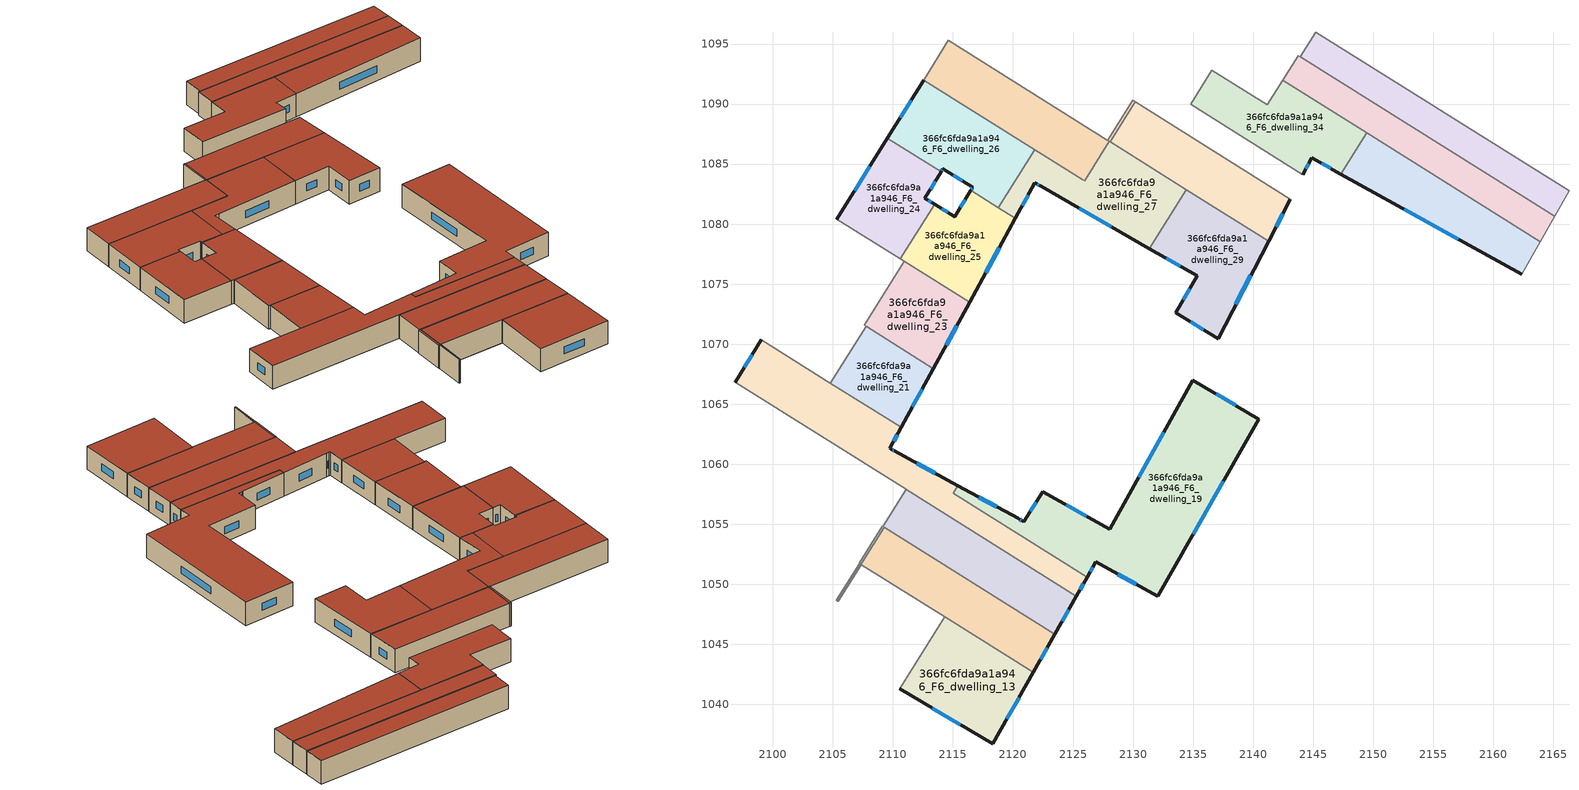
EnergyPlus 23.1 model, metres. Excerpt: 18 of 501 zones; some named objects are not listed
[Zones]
366fc6fda9a1a946_F6_dwelling_13
 floor to 366fc6fda9a1a946_F5_dwelling_13 (EU_floor_Construction): 2121.69,1042.66 2118.32,1036.71 2110.58,1041.32 2114.32,1047.28 z18
 wall outside (EU_wall_Construction): 2110.58,1041.32 2118.32,1036.71 2121.69,1042.66 z18:21
 wall to 366fc6fda9a1a946_F6_dwelling_11 (EU_wall_Construction): 2114.32,1047.28 2110.58,1041.32 z18:21
 wall to 366fc6fda9a1a946_F6_dwelling_15 (EU_wall_Construction): 2121.69,1042.66 2114.32,1047.28 z18:21
 window (EU_Window_Construction): 2113.29,1039.7 2115.61,1038.32 / 2119.5,1038.79 2120.51,1040.57 z19.05:19.95
 roof outside (EU_roof_Construction): 2118.32,1036.71 2121.69,1042.66 2114.32,1047.28 2110.58,1041.32 z21
366fc6fda9a1a946_F6_dwelling_15
 floor to 366fc6fda9a1a946_F5_dwelling_15 (EU_floor_Construction): 2123.48,1045.83 2121.69,1042.66 2107.38,1051.64 2105.45,1048.58 2105.42,1048.6 2109.27,1054.74 z18
 wall outside (EU_wall_Construction): 2121.69,1042.66 2123.48,1045.83 z18:21
 wall to 366fc6fda9a1a946_F6_dwelling_17 (EU_wall_Construction): 2123.48,1045.83 2109.27,1054.74 2105.42,1048.6 z18:21
 wall to 366fc6fda9a1a946_F6_dwelling_11 (EU_wall_Construction): 2105.42,1048.6 2105.45,1048.58 2107.38,1051.64 2114.32,1047.28 z18:21
 window (EU_Window_Construction): 2122.32,1043.77 2122.86,1044.72 z19.05:19.95
 roof outside (EU_roof_Construction): 2121.69,1042.66 2123.48,1045.83 2109.27,1054.74 2105.42,1048.6 2105.45,1048.58 2107.38,1051.64 z21
366fc6fda9a1a946_F6_dwelling_17
 floor to 366fc6fda9a1a946_F5_dwelling_17 (EU_floor_Construction): 2125.29,1049.01 2123.48,1045.83 2109.27,1054.74 2105.42,1048.6 2105.3,1048.67 2107.22,1051.74 2107.18,1051.76 2109.11,1054.84 2109.16,1054.81 2111.1,1057.9 2111.14,1057.88 z18
 wall outside (EU_wall_Construction): 2123.48,1045.83 2125.29,1049.01 z18:21
 wall to 366fc6fda9a1a946_F6_dwelling_14 (EU_wall_Construction): 2109.11,1054.84 2107.18,1051.76 z18:21
 wall to 366fc6fda9a1a946_F6_dwelling_16 (EU_wall_Construction): 2111.1,1057.9 2109.16,1054.81 2109.11,1054.84 z18:21
 wall to 366fc6fda9a1a946_F6_dwelling_12 (EU_wall_Construction): 2107.18,1051.76 2107.22,1051.74 2105.3,1048.67 z18:21
 wall to 366fc6fda9a1a946_F6_dwelling_11 (EU_wall_Construction): 2105.3,1048.67 2105.42,1048.6 z18:21
 wall to 366fc6fda9a1a946_F6_dwelling_18 (EU_wall_Construction): 2125.29,1049.01 2111.14,1057.88 2111.1,1057.9 z18:21
 window (EU_Window_Construction): 2124.12,1046.94 2124.65,1047.89 z19.05:19.95
 roof outside (EU_roof_Construction): 2123.48,1045.83 2125.29,1049.01 2111.14,1057.88 2111.1,1057.9 2109.16,1054.81 2109.11,1054.84 2107.18,1051.76 2107.22,1051.74 2105.3,1048.67 2105.42,1048.6 2109.27,1054.74 z21
366fc6fda9a1a946_F6_dwelling_18
 floor to 366fc6fda9a1a946_F5_dwelling_18 (EU_floor_Construction): 2115.39,1058.23 2115.04,1057.59 2126.19,1050.6 2125.29,1049.01 2096.85,1066.84 2099.05,1070.36 2110.69,1063.06 2109.74,1061.33 2109.87,1061.25 2109.93,1061.22 2110.13,1061.11 z18
 wall outside (EU_wall_Construction): 2099.05,1070.36 2096.85,1066.84 / 2115.39,1058.23 2110.13,1061.11 2109.93,1061.22 2109.87,1061.25 2109.74,1061.33 2110.69,1063.06 / 2125.29,1049.01 2126.19,1050.6 z18:21
 wall to 366fc6fda9a1a946_F6_dwelling_19 (EU_wall_Construction): 2126.19,1050.6 2115.04,1057.59 2115.39,1058.23 z18:21
 wall to 366fc6fda9a1a946_F6_dwelling_16 (EU_wall_Construction): 2096.85,1066.84 2111.1,1057.9 z18:21
 wall to 366fc6fda9a1a946_F6_dwelling_21 (EU_wall_Construction): 2110.69,1063.06 2104.8,1066.76 z18:21
 wall to 366fc6fda9a1a946_F6_dwelling_20 (EU_wall_Construction): 2104.79,1066.76 2099.05,1070.36 z18:21
 window (EU_Window_Construction): 2098.28,1069.13 2097.62,1068.08 / 2110.07,1061.94 2110.35,1062.45 / 2110.06,1061.15 2110,1061.18 / 2113.55,1059.24 2111.97,1060.1 / 2125.6,1049.57 2125.87,1050.04 z19.05:19.95
 roof outside (EU_roof_Construction): 2125.29,1049.01 2126.19,1050.6 2115.04,1057.59 2115.39,1058.23 2110.13,1061.11 2109.93,1061.22 2109.87,1061.25 2109.74,1061.33 2110.69,1063.06 2099.05,1070.36 2096.85,1066.84 z21
366fc6fda9a1a946_F6_dwelling_19
 floor to 366fc6fda9a1a946_F5_dwelling_19 (EU_floor_Construction): 2140.48,1063.76 2132.06,1049 2126.91,1051.87 2126.19,1050.6 2115.04,1057.59 2115.39,1058.23 2120.42,1055.49 2120.5,1055.44 2120.77,1055.3 2120.9,1055.23 2122.5,1057.72 2128.05,1054.58 2134.99,1067.01 z18
 wall outside (EU_wall_Construction): 2126.19,1050.6 2126.91,1051.87 2132.06,1049 2140.48,1063.76 2134.99,1067.01 2128.05,1054.58 2122.5,1057.72 2120.9,1055.23 2120.77,1055.3 2120.5,1055.44 2120.42,1055.49 2115.39,1058.23 z18:21
 window (EU_Window_Construction): 2120.67,1055.35 2120.59,1055.39 / 2121.94,1056.84 2121.46,1056.1 / 2126.1,1055.68 2124.44,1056.61 / 2132.55,1062.65 2130.48,1058.94 / 2138.55,1064.9 2136.91,1065.88 / 2135.01,1054.17 2137.52,1058.59 / 2128.71,1050.86 2130.25,1050 / 2126.44,1051.04 2126.65,1051.42 / 2118.66,1056.45 2117.15,1057.27 z19.05:19.95
 roof outside (EU_roof_Construction): 2132.06,1049 2140.48,1063.76 2134.99,1067.01 2128.05,1054.58 2122.5,1057.72 2120.9,1055.23 2120.77,1055.3 2120.5,1055.44 2120.42,1055.49 2115.39,1058.23 2115.04,1057.59 2126.19,1050.6 2126.91,1051.87 z21
366fc6fda9a1a946_F6_dwelling_21
 floor to 366fc6fda9a1a946_F5_dwelling_21 (EU_floor_Construction): 2113.37,1067.97 2110.69,1063.06 2104.8,1066.76 2107.76,1071.49 z18
 wall outside (EU_wall_Construction): 2110.69,1063.06 2113.37,1067.97 z18:21
 wall to 366fc6fda9a1a946_F6_dwelling_20 (EU_wall_Construction): 2107.76,1071.49 2104.8,1066.76 z18:21
 wall to 366fc6fda9a1a946_F6_dwelling_23 (EU_wall_Construction): 2113.37,1067.97 2107.76,1071.49 z18:21
 window (EU_Window_Construction): 2111.63,1064.78 2112.43,1066.25 z19.05:19.95
 roof outside (EU_roof_Construction): 2110.69,1063.06 2113.37,1067.97 2107.76,1071.49 2104.8,1066.76 z21
366fc6fda9a1a946_F6_dwelling_23
 floor to 366fc6fda9a1a946_F5_dwelling_23 (EU_floor_Construction): 2116.39,1073.49 2113.37,1067.97 2107.6,1071.58 2110.94,1076.91 z18
 wall outside (EU_wall_Construction): 2113.37,1067.97 2116.39,1073.49 z18:21
 wall to 366fc6fda9a1a946_F6_dwelling_22 (EU_wall_Construction): 2110.94,1076.91 2107.6,1071.58 z18:21
 wall to 366fc6fda9a1a946_F6_dwelling_25 (EU_wall_Construction): 2116.39,1073.49 2110.94,1076.91 z18:21
 wall to 366fc6fda9a1a946_F6_dwelling_20 (EU_wall_Construction): 2107.61,1071.58 2107.76,1071.49 z18:21
 window (EU_Window_Construction): 2114.43,1069.9 2115.33,1071.55 z19.05:19.95
 roof outside (EU_roof_Construction): 2113.37,1067.97 2116.39,1073.49 2110.94,1076.91 2107.6,1071.58 z21
366fc6fda9a1a946_F6_dwelling_24
 floor to 366fc6fda9a1a946_F5_dwelling_24 (EU_floor_Construction): 2114.01,1084.36 2112.66,1082.14 2113.47,1081.65 2110.63,1077.1 2105.33,1080.42 2109.55,1087.16 z18
 wall outside (EU_wall_Construction): 2113.47,1081.65 2112.66,1082.14 2114.01,1084.36 / 2109.55,1087.16 2105.33,1080.42 z18:21
 wall to 366fc6fda9a1a946_F6_dwelling_26 (EU_wall_Construction): 2114.01,1084.36 2109.55,1087.16 z18:21
 wall to 366fc6fda9a1a946_F6_dwelling_25 (EU_wall_Construction): 2110.63,1077.1 2113.47,1081.65 z18:21
 wall to 366fc6fda9a1a946_F6_dwelling_22 (EU_wall_Construction): 2105.33,1080.42 2110.63,1077.1 z18:21
 window (EU_Window_Construction): 2113.13,1082.92 2113.53,1083.59 / 2113.19,1081.82 2112.94,1081.97 / 2108.07,1084.8 2106.81,1082.79 z19.05:19.95
 roof outside (EU_roof_Construction): 2110.63,1077.1 2113.47,1081.65 2112.66,1082.14 2114.01,1084.36 2109.55,1087.16 2105.33,1080.42 z21
366fc6fda9a1a946_F6_dwelling_25
 floor to 366fc6fda9a1a946_F5_dwelling_25 (EU_floor_Construction): 2120.21,1080.47 2116.39,1073.49 2110.63,1077.1 2113.47,1081.65 2115.15,1080.62 2116.48,1082.81 z18
 wall outside (EU_wall_Construction): 2116.48,1082.81 2115.15,1080.62 2113.47,1081.65 / 2116.39,1073.49 2120.21,1080.47 z18:21
 wall to 366fc6fda9a1a946_F6_dwelling_26 (EU_wall_Construction): 2118.79,1081.36 2116.48,1082.81 z18:21
 wall to 366fc6fda9a1a946_F6_dwelling_27 (EU_wall_Construction): 2120.21,1080.47 2118.79,1081.36 z18:21
 wall to 366fc6fda9a1a946_F6_dwelling_22 (EU_wall_Construction): 2110.63,1077.1 2110.94,1076.91 z18:21
 window (EU_Window_Construction): 2114.56,1080.98 2114.06,1081.29 / 2116.01,1082.05 2115.61,1081.39 / 2117.73,1075.94 2118.87,1078.03 z19.05:19.95
 roof outside (EU_roof_Construction): 2116.39,1073.49 2120.21,1080.47 2116.48,1082.81 2115.15,1080.62 2113.47,1081.65 2110.63,1077.1 z21
366fc6fda9a1a946_F6_dwelling_26
 floor to 366fc6fda9a1a946_F5_dwelling_26 (EU_floor_Construction): 2121.82,1086.2 2118.79,1081.36 2116.48,1082.81 2116.65,1083.08 2114.16,1084.61 2114.01,1084.36 2109.55,1087.16 2112.57,1092 z18
 wall outside (EU_wall_Construction): 2114.01,1084.36 2114.16,1084.61 2116.65,1083.08 2116.48,1082.81 / 2112.57,1092 2109.55,1087.16 z18:21
 wall to 366fc6fda9a1a946_F6_dwelling_27 (EU_wall_Construction): 2118.79,1081.36 2121.82,1086.2 z18:21
 wall to 366fc6fda9a1a946_F6_dwelling_28 (EU_wall_Construction): 2121.82,1086.2 2112.57,1092 z18:21
 window (EU_Window_Construction): 2115.03,1084.07 2115.77,1083.62 / 2114.06,1084.45 2114.11,1084.52 / 2111.51,1090.3 2110.61,1088.86 / 2116.59,1082.99 2116.54,1082.91 z19.05:19.95
 roof outside (EU_roof_Construction): 2118.79,1081.36 2121.82,1086.2 2112.57,1092 2109.55,1087.16 2114.01,1084.36 2114.16,1084.61 2116.65,1083.08 2116.48,1082.81 z21
366fc6fda9a1a946_F6_dwelling_27
 floor to 366fc6fda9a1a946_F5_dwelling_27 (EU_floor_Construction): 2134.44,1082.87 2131.36,1077.96 2122.35,1083.13 2121.83,1083.43 2120.21,1080.47 2118.79,1081.36 2121.82,1086.2 2125.96,1083.6 2128.03,1086.89 z18
 wall outside (EU_wall_Construction): 2120.21,1080.47 2121.83,1083.43 2122.35,1083.13 2131.36,1077.96 z18:21
 wall to 366fc6fda9a1a946_F6_dwelling_28 (EU_wall_Construction): 2128.08,1086.86 2128.03,1086.89 2125.96,1083.6 2125.89,1083.64 2125.81,1083.7 2121.82,1086.2 z18:21
 wall to 366fc6fda9a1a946_F6_dwelling_29 (EU_wall_Construction): 2131.36,1077.96 2134.44,1082.87 z18:21
 wall to 366fc6fda9a1a946_F6_dwelling_31 (EU_wall_Construction): 2134.44,1082.87 2128.08,1086.86 z18:21
 window (EU_Window_Construction): 2125.51,1081.32 2128.2,1079.78 / 2122.01,1083.33 2122.16,1083.24 / 2120.78,1081.51 2121.26,1082.4 z19.05:19.95
 roof outside (EU_roof_Construction): 2131.36,1077.96 2134.44,1082.87 2128.03,1086.89 2125.96,1083.6 2121.82,1086.2 2118.79,1081.36 2120.21,1080.47 2121.83,1083.43 2122.35,1083.13 z21
366fc6fda9a1a946_F6_dwelling_28
 floor to 366fc6fda9a1a946_F5_dwelling_28 (EU_floor_Construction): 2129.97,1090.3 2130.04,1090.26 2130.17,1090.18 2128.08,1086.86 2128.03,1086.89 2125.96,1083.6 2125.89,1083.64 2125.81,1083.7 2112.57,1092 2114.63,1095.29 2127.87,1086.99 2127.88,1086.98 z18
 wall adiabatic (EU_wall_Construction): 2114.63,1095.29 2112.57,1092 z18:21
 wall to 366fc6fda9a1a946_F6_dwelling_30 (EU_wall_Construction): 2129.97,1090.3 2127.88,1086.98 2127.87,1086.99 2114.63,1095.29 z18:21
 wall to 366fc6fda9a1a946_F6_dwelling_31 (EU_wall_Construction): 2128.08,1086.86 2130.17,1090.18 z18:21
 wall to 366fc6fda9a1a946_F6_dwelling_32 (EU_wall_Construction): 2130.17,1090.18 2130.04,1090.26 2129.97,1090.3 z18:21
 roof outside (EU_roof_Construction): 2128.08,1086.86 2130.17,1090.18 2130.04,1090.26 2129.97,1090.3 2127.88,1086.98 2127.87,1086.99 2114.63,1095.29 2112.57,1092 2125.81,1083.7 2125.89,1083.64 2125.96,1083.6 2128.03,1086.89 z21
366fc6fda9a1a946_F6_dwelling_29
 floor to 366fc6fda9a1a946_F5_dwelling_29 (EU_floor_Construction): 2141.28,1078.57 2137.11,1070.46 2133.54,1072.61 2135.34,1075.68 2131.36,1077.96 2134.44,1082.87 z18
 wall outside (EU_wall_Construction): 2131.36,1077.96 2135.34,1075.68 2133.54,1072.61 2137.11,1070.46 2141.28,1078.57 z18:21
 wall to 366fc6fda9a1a946_F6_dwelling_31 (EU_wall_Construction): 2141.28,1078.57 2134.44,1082.87 z18:21
 window (EU_Window_Construction): 2134.79,1071.85 2135.85,1071.22 / 2134.71,1074.61 2134.17,1073.68 / 2132.76,1077.17 2133.94,1076.48 / 2138.57,1073.31 2139.82,1075.73 z19.05:19.95
 roof outside (EU_roof_Construction): 2137.11,1070.46 2141.28,1078.57 2134.44,1082.87 2131.36,1077.96 2135.34,1075.68 2133.54,1072.61 z21
366fc6fda9a1a946_F6_dwelling_31
 floor to 366fc6fda9a1a946_F5_dwelling_31 (EU_floor_Construction): 2143.09,1082.07 2141.28,1078.57 2128.08,1086.86 2130.17,1090.18 z18
 wall outside (EU_wall_Construction): 2141.28,1078.57 2143.09,1082.07 z18:21
 wall to 366fc6fda9a1a946_F6_dwelling_32 (EU_wall_Construction): 2143.09,1082.07 2130.17,1090.18 z18:21
 window (EU_Window_Construction): 2141.92,1079.8 2142.46,1080.85 z19.05:19.95
 roof outside (EU_roof_Construction): 2141.28,1078.57 2143.09,1082.07 2130.17,1090.18 2128.08,1086.86 z21
366fc6fda9a1a946_F6_dwelling_34
 floor to 366fc6fda9a1a946_F5_dwelling_34 (EU_floor_Construction): 2149.46,1087.6 2147.31,1084.17 2144.87,1085.52 2144.14,1084.12 2134.79,1089.98 2136.57,1092.83 2141.18,1089.93 2142.47,1091.99 z18
 wall outside (EU_wall_Construction): 2144.14,1084.12 2144.87,1085.52 2147.31,1084.17 z18:21
 wall to 366fc6fda9a1a946_F6_dwelling_33 (EU_wall_Construction): 2136.57,1092.83 2134.79,1089.98 z18:21
 wall to 366fc6fda9a1a946_F6_dwelling_35 (EU_wall_Construction): 2142.48,1091.98 2142.47,1091.99 2141.18,1089.93 2141.16,1089.95 2136.57,1092.82 z18:21
 wall to 366fc6fda9a1a946_F6_dwelling_36 (EU_wall_Construction): 2147.31,1084.17 2149.46,1087.6 z18:21
 wall to 366fc6fda9a1a946_F6_dwelling_32 (EU_wall_Construction): 2134.79,1089.98 2144.14,1084.12 z18:21
 wall to 366fc6fda9a1a946_F6_dwelling_38 (EU_wall_Construction): 2149.46,1087.6 2142.48,1091.98 z18:21
 window (EU_Window_Construction): 2145.72,1085.05 2146.45,1084.65 / 2144.4,1084.61 2144.61,1085.03 z19.05:19.95
 roof outside (EU_roof_Construction): 2147.31,1084.17 2149.46,1087.6 2142.47,1091.99 2141.18,1089.93 2136.57,1092.83 2134.79,1089.98 2144.14,1084.12 2144.87,1085.52 z21
366fc6fda9a1a946_F6_dwelling_36
 floor to 366fc6fda9a1a946_F5_dwelling_36 (EU_floor_Construction): 2163.91,1078.54 2162.37,1075.82 2147.31,1084.17 2149.46,1087.6 z18
 wall outside (EU_wall_Construction): 2147.31,1084.17 2162.37,1075.82 z18:21
 wall adiabatic (EU_wall_Construction): 2162.37,1075.82 2163.91,1078.54 z18:21
 wall to 366fc6fda9a1a946_F6_dwelling_38 (EU_wall_Construction): 2163.91,1078.54 2149.46,1087.6 z18:21
 window (EU_Window_Construction): 2152.59,1081.24 2157.09,1078.75 z19.05:19.95
 roof outside (EU_roof_Construction): 2162.37,1075.82 2163.91,1078.54 2149.46,1087.6 2147.31,1084.17 z21
366fc6fda9a1a946_F6_dwelling_38
 floor to 366fc6fda9a1a946_F5_dwelling_38 (EU_floor_Construction): 2165.1,1080.65 2163.91,1078.54 2142.48,1091.98 2143.77,1094.03 z18
 wall adiabatic (EU_wall_Construction): 2163.91,1078.54 2165.1,1080.65 z18:21
 wall to 366fc6fda9a1a946_F6_dwelling_35 (EU_wall_Construction): 2143.92,1093.94 2143.77,1094.03 2142.48,1091.98 z18:21
 wall to 366fc6fda9a1a946_F6_dwelling_40 (EU_wall_Construction): 2165.1,1080.65 2143.92,1093.94 z18:21
 roof outside (EU_roof_Construction): 2163.91,1078.54 2165.1,1080.65 2143.77,1094.03 2142.48,1091.98 z21
366fc6fda9a1a946_F6_dwelling_40
 floor to 366fc6fda9a1a946_F5_dwelling_40 (EU_floor_Construction): 2166.31,1082.77 2165.1,1080.65 2143.92,1093.94 2145.21,1096 z18
 wall adiabatic (EU_wall_Construction): 2165.1,1080.65 2166.31,1082.77 z18:21
 wall to 366fc6fda9a1a946_F6_dwelling_35 (EU_wall_Construction): 2145.21,1096 2143.92,1093.94 z18:21
 wall to 366fc6fda9a1a946_F6_dwelling_42 (EU_wall_Construction): 2166.31,1082.77 2145.21,1096 z18:21
 roof outside (EU_roof_Construction): 2165.1,1080.65 2166.31,1082.77 2145.21,1096 2143.92,1093.94 z21
[Building]
EU S2 Campaign: North Axis=0; Terrain=City; Solar Distribution=FullExterior
[Site:Location]
Bologna: Latitude=44.5; Longitude=11.25; Time Zone=1; Elevation=37
[SizingPeriod:WeatherFileDays]
AnnualSizingPeriod: Begin Month=1; Begin Day of Month=1; End Month=12; End Day of Month=31; Day of Week for Start Day=Monday; Use Weather File Daylight Saving Period=No; Use Weather File Rain and Snow Indicators=No
[MATERIAL]
EU_InternalMass_Material: Roughness=MediumRough; Thickness=0.1; Conductivity=1; Density=1800; Specific Heat=900; Thermal Absorptance=0.9; Solar Absorptance=0.7; Visible Absorptance=0.7
[MATERIAL:NOMASS] Roughness=MediumRough; Thermal Absorptance=0.9; Solar Absorptance=0.7; Visible Absorptance=0.7
Name | Thermal Resistance
EU_wall_NoMass | 0.890213
EU_roof_NoMass | 0.636128
EU_floor_NoMass | 0.79516
[WINDOWMATERIAL:SIMPLEGLAZINGSYSTEM]
EU_Window_SimpleGlazing: UFactor=4.49146; Solar Heat Gain Coefficient=0.85; Visible Transmittance=0.85
[CONSTRUCTION]
EU_wall_Construction: EU_wall_NoMass
EU_roof_Construction: EU_roof_NoMass
EU_floor_Construction: EU_floor_NoMass
EU_Window_Construction: EU_Window_SimpleGlazing
EU_InternalMass_Construction: EU_InternalMass_Material
[ZONE] Type=1; Multiplier=1; Ceiling Height=autocalculate; Floor Area=autocalculate; Part of Total Floor Area=Yes
Name | Volume
366fc6fda9a1a946_F6_dwelling_13 | 184.242
366fc6fda9a1a946_F6_dwelling_15 | 184.247
366fc6fda9a1a946_F6_dwelling_17 | 187.805
366fc6fda9a1a946_F6_dwelling_18 | 290.656
366fc6fda9a1a946_F6_dwelling_19 | 423.508
366fc6fda9a1a946_F6_dwelling_21 | 113.611
366fc6fda9a1a946_F6_dwelling_23 | 124.704
366fc6fda9a1a946_F6_dwelling_24 | 141.48
366fc6fda9a1a946_F6_dwelling_25 | 141.497
366fc6fda9a1a946_F6_dwelling_26 | 184.231
366fc6fda9a1a946_F6_dwelling_27 | 184.235
366fc6fda9a1a946_F6_dwelling_28 | 186.929
366fc6fda9a1a946_F6_dwelling_29 | 184.22
366fc6fda9a1a946_F6_dwelling_31 | 181.507
366fc6fda9a1a946_F6_dwelling_34 | 184.249
366fc6fda9a1a946_F6_dwelling_36 | 184.263
366fc6fda9a1a946_F6_dwelling_38 | 183.6
366fc6fda9a1a946_F6_dwelling_40 | 181.989
[INTERNALMASS] Construction=EU_InternalMass_Construction
Name | Zone or ZoneList | Surface Area
366fc6fda9a1a946_F6_dwelling_13_EU_InternalMass | 366fc6fda9a1a946_F6_dwelling_13 | 61.414
366fc6fda9a1a946_F6_dwelling_15_EU_InternalMass | 366fc6fda9a1a946_F6_dwelling_15 | 61.4153
366fc6fda9a1a946_F6_dwelling_17_EU_InternalMass | 366fc6fda9a1a946_F6_dwelling_17 | 62.5962
366fc6fda9a1a946_F6_dwelling_18_EU_InternalMass | 366fc6fda9a1a946_F6_dwelling_18 | 96.8862
366fc6fda9a1a946_F6_dwelling_19_EU_InternalMass | 366fc6fda9a1a946_F6_dwelling_19 | 141.171
366fc6fda9a1a946_F6_dwelling_21_EU_InternalMass | 366fc6fda9a1a946_F6_dwelling_21 | 37.8715
366fc6fda9a1a946_F6_dwelling_23_EU_InternalMass | 366fc6fda9a1a946_F6_dwelling_23 | 41.5689
366fc6fda9a1a946_F6_dwelling_24_EU_InternalMass | 366fc6fda9a1a946_F6_dwelling_24 | 47.1605
366fc6fda9a1a946_F6_dwelling_25_EU_InternalMass | 366fc6fda9a1a946_F6_dwelling_25 | 47.165
366fc6fda9a1a946_F6_dwelling_26_EU_InternalMass | 366fc6fda9a1a946_F6_dwelling_26 | 61.4119
366fc6fda9a1a946_F6_dwelling_27_EU_InternalMass | 366fc6fda9a1a946_F6_dwelling_27 | 61.4112
366fc6fda9a1a946_F6_dwelling_28_EU_InternalMass | 366fc6fda9a1a946_F6_dwelling_28 | 62.3118
366fc6fda9a1a946_F6_dwelling_29_EU_InternalMass | 366fc6fda9a1a946_F6_dwelling_29 | 61.4064
366fc6fda9a1a946_F6_dwelling_31_EU_InternalMass | 366fc6fda9a1a946_F6_dwelling_31 | 60.4957
366fc6fda9a1a946_F6_dwelling_34_EU_InternalMass | 366fc6fda9a1a946_F6_dwelling_34 | 61.4161
366fc6fda9a1a946_F6_dwelling_36_EU_InternalMass | 366fc6fda9a1a946_F6_dwelling_36 | 61.4154
366fc6fda9a1a946_F6_dwelling_38_EU_InternalMass | 366fc6fda9a1a946_F6_dwelling_38 | 61.2139
366fc6fda9a1a946_F6_dwelling_40_EU_InternalMass | 366fc6fda9a1a946_F6_dwelling_40 | 60.667
[OTHEREQUIPMENT] Fuel Type=Electricity; Design Level Calculation Method=Watts/Area; Power per Zone Floor Area=1; Fraction Latent=0; Fraction Radiant=0; Fraction Lost=0; Carbon Dioxide Generation Rate=0; EndUse Subcategory=EU_Step8_InternalGains
Name | Zone or ZoneList or Space or SpaceList | Schedule
EU_Step8_InternalGain_366fc6fda9a1a946_F6_dwelling_13_f000 | 366fc6fda9a1a946_F6_dwelling_13 | EU_Step8_GainSchedule_366fc6fda9a1a946_F6_dwelling_13_f000
EU_Step8_InternalGain_366fc6fda9a1a946_F6_dwelling_15_f000 | 366fc6fda9a1a946_F6_dwelling_15 | EU_Step8_GainSchedule_366fc6fda9a1a946_F6_dwelling_15_f000
EU_Step8_InternalGain_366fc6fda9a1a946_F6_dwelling_17_f000 | 366fc6fda9a1a946_F6_dwelling_17 | EU_Step8_GainSchedule_366fc6fda9a1a946_F6_dwelling_17_f000
EU_Step8_InternalGain_366fc6fda9a1a946_F6_dwelling_18_f000 | 366fc6fda9a1a946_F6_dwelling_18 | EU_Step8_GainSchedule_366fc6fda9a1a946_F6_dwelling_18_f000
EU_Step8_InternalGain_366fc6fda9a1a946_F6_dwelling_19_f000 | 366fc6fda9a1a946_F6_dwelling_19 | EU_Step8_GainSchedule_366fc6fda9a1a946_F6_dwelling_19_f000
EU_Step8_InternalGain_366fc6fda9a1a946_F6_dwelling_21_f000 | 366fc6fda9a1a946_F6_dwelling_21 | EU_Step8_GainSchedule_366fc6fda9a1a946_F6_dwelling_21_f000
EU_Step8_InternalGain_366fc6fda9a1a946_F6_dwelling_23_f000 | 366fc6fda9a1a946_F6_dwelling_23 | EU_Step8_GainSchedule_366fc6fda9a1a946_F6_dwelling_23_f000
EU_Step8_InternalGain_366fc6fda9a1a946_F6_dwelling_24_f000 | 366fc6fda9a1a946_F6_dwelling_24 | EU_Step8_GainSchedule_366fc6fda9a1a946_F6_dwelling_24_f000
EU_Step8_InternalGain_366fc6fda9a1a946_F6_dwelling_25_f000 | 366fc6fda9a1a946_F6_dwelling_25 | EU_Step8_GainSchedule_366fc6fda9a1a946_F6_dwelling_25_f000
EU_Step8_InternalGain_366fc6fda9a1a946_F6_dwelling_26_f000 | 366fc6fda9a1a946_F6_dwelling_26 | EU_Step8_GainSchedule_366fc6fda9a1a946_F6_dwelling_26_f000
EU_Step8_InternalGain_366fc6fda9a1a946_F6_dwelling_27_f000 | 366fc6fda9a1a946_F6_dwelling_27 | EU_Step8_GainSchedule_366fc6fda9a1a946_F6_dwelling_27_f000
EU_Step8_InternalGain_366fc6fda9a1a946_F6_dwelling_28_f000 | 366fc6fda9a1a946_F6_dwelling_28 | EU_Step8_GainSchedule_366fc6fda9a1a946_F6_dwelling_28_f000
EU_Step8_InternalGain_366fc6fda9a1a946_F6_dwelling_29_f000 | 366fc6fda9a1a946_F6_dwelling_29 | EU_Step8_GainSchedule_366fc6fda9a1a946_F6_dwelling_29_f000
EU_Step8_InternalGain_366fc6fda9a1a946_F6_dwelling_31_f000 | 366fc6fda9a1a946_F6_dwelling_31 | EU_Step8_GainSchedule_366fc6fda9a1a946_F6_dwelling_31_f000
EU_Step8_InternalGain_366fc6fda9a1a946_F6_dwelling_34_f000 | 366fc6fda9a1a946_F6_dwelling_34 | EU_Step8_GainSchedule_366fc6fda9a1a946_F6_dwelling_34_f000
EU_Step8_InternalGain_366fc6fda9a1a946_F6_dwelling_36_f000 | 366fc6fda9a1a946_F6_dwelling_36 | EU_Step8_GainSchedule_366fc6fda9a1a946_F6_dwelling_36_f000
EU_Step8_InternalGain_366fc6fda9a1a946_F6_dwelling_38_f000 | 366fc6fda9a1a946_F6_dwelling_38 | EU_Step8_GainSchedule_366fc6fda9a1a946_F6_dwelling_38_f000
EU_Step8_InternalGain_366fc6fda9a1a946_F6_dwelling_40_f000 | 366fc6fda9a1a946_F6_dwelling_40 | EU_Step8_GainSchedule_366fc6fda9a1a946_F6_dwelling_40_f000
[ZONEVENTILATION:DESIGNFLOWRATE] Schedule=EU_AlwaysOn; Design Flow Rate Calculation Method=AirChanges/Hour; Air Changes per Hour=0.718634; Ventilation Type=Natural; Fan Pressure Rise=0; Fan Total Efficiency=1; Constant Term Coefficient=1; Temperature Term Coefficient=0; Velocity Term Coefficient=0; Velocity Squared Term Coefficient=0; Minimum Indoor Temperature=-100; Maximum Indoor Temperature=100; Delta Temperature=-100; Minimum Outdoor Temperature=-100; Maximum Outdoor Temperature=100; Maximum Wind Speed=40
Name | Zone or ZoneList or Space or SpaceList
EU_ConstantAir_366fc6fda9a1a946_F6_dwelling_13 | 366fc6fda9a1a946_F6_dwelling_13
EU_ConstantAir_366fc6fda9a1a946_F6_dwelling_15 | 366fc6fda9a1a946_F6_dwelling_15
EU_ConstantAir_366fc6fda9a1a946_F6_dwelling_17 | 366fc6fda9a1a946_F6_dwelling_17
EU_ConstantAir_366fc6fda9a1a946_F6_dwelling_18 | 366fc6fda9a1a946_F6_dwelling_18
EU_ConstantAir_366fc6fda9a1a946_F6_dwelling_19 | 366fc6fda9a1a946_F6_dwelling_19
EU_ConstantAir_366fc6fda9a1a946_F6_dwelling_21 | 366fc6fda9a1a946_F6_dwelling_21
EU_ConstantAir_366fc6fda9a1a946_F6_dwelling_23 | 366fc6fda9a1a946_F6_dwelling_23
EU_ConstantAir_366fc6fda9a1a946_F6_dwelling_24 | 366fc6fda9a1a946_F6_dwelling_24
EU_ConstantAir_366fc6fda9a1a946_F6_dwelling_25 | 366fc6fda9a1a946_F6_dwelling_25
EU_ConstantAir_366fc6fda9a1a946_F6_dwelling_26 | 366fc6fda9a1a946_F6_dwelling_26
EU_ConstantAir_366fc6fda9a1a946_F6_dwelling_27 | 366fc6fda9a1a946_F6_dwelling_27
EU_ConstantAir_366fc6fda9a1a946_F6_dwelling_28 | 366fc6fda9a1a946_F6_dwelling_28
EU_ConstantAir_366fc6fda9a1a946_F6_dwelling_29 | 366fc6fda9a1a946_F6_dwelling_29
EU_ConstantAir_366fc6fda9a1a946_F6_dwelling_31 | 366fc6fda9a1a946_F6_dwelling_31
EU_ConstantAir_366fc6fda9a1a946_F6_dwelling_34 | 366fc6fda9a1a946_F6_dwelling_34
EU_ConstantAir_366fc6fda9a1a946_F6_dwelling_36 | 366fc6fda9a1a946_F6_dwelling_36
EU_ConstantAir_366fc6fda9a1a946_F6_dwelling_38 | 366fc6fda9a1a946_F6_dwelling_38
EU_ConstantAir_366fc6fda9a1a946_F6_dwelling_40 | 366fc6fda9a1a946_F6_dwelling_40
[HVACTEMPLATE:ZONE:IDEALLOADSAIRSYSTEM] System Availability Schedule=EU_AlwaysOn; Maximum Heating Supply Air Temperature=50; Minimum Cooling Supply Air Temperature=13; Maximum Heating Supply Air Humidity Ratio=0.0156; Minimum Cooling Supply Air Humidity Ratio=0.0077; Heating Limit=NoLimit; Cooling Limit=NoLimit; Heating Availability Schedule=EU_AlwaysOn; Cooling Availability Schedule=EU_CoolingOff; Dehumidification Control Type=ConstantSensibleHeatRatio; Cooling Sensible Heat Ratio=0.7; Dehumidification Setpoint=60; Humidification Control Type=None; Humidification Setpoint=30; Outdoor Air Method=None; Outdoor Air Flow Rate per Person=0.00944; Outdoor Air Flow Rate per Zone Floor Area=0; Outdoor Air Flow Rate per Zone=0; Demand Controlled Ventilation Type=None; Outdoor Air Economizer Type=NoEconomizer; Heat Recovery Type=None; Sensible Heat Recovery Effectiveness=0.7; Latent Heat Recovery Effectiveness=0.65
Name | Template Thermostat
366fc6fda9a1a946_F6_dwelling_13 | EU_HeatOnly_366fc6fda9a1a946_F6_dwelling_13
366fc6fda9a1a946_F6_dwelling_15 | EU_HeatOnly_366fc6fda9a1a946_F6_dwelling_15
366fc6fda9a1a946_F6_dwelling_17 | EU_HeatOnly_366fc6fda9a1a946_F6_dwelling_17
366fc6fda9a1a946_F6_dwelling_18 | EU_HeatOnly_366fc6fda9a1a946_F6_dwelling_18
366fc6fda9a1a946_F6_dwelling_19 | EU_HeatOnly_366fc6fda9a1a946_F6_dwelling_19
366fc6fda9a1a946_F6_dwelling_21 | EU_HeatOnly_366fc6fda9a1a946_F6_dwelling_21
366fc6fda9a1a946_F6_dwelling_23 | EU_HeatOnly_366fc6fda9a1a946_F6_dwelling_23
366fc6fda9a1a946_F6_dwelling_24 | EU_HeatOnly_366fc6fda9a1a946_F6_dwelling_24
366fc6fda9a1a946_F6_dwelling_25 | EU_HeatOnly_366fc6fda9a1a946_F6_dwelling_25
366fc6fda9a1a946_F6_dwelling_26 | EU_HeatOnly_366fc6fda9a1a946_F6_dwelling_26
366fc6fda9a1a946_F6_dwelling_27 | EU_HeatOnly_366fc6fda9a1a946_F6_dwelling_27
366fc6fda9a1a946_F6_dwelling_28 | EU_HeatOnly_366fc6fda9a1a946_F6_dwelling_28
366fc6fda9a1a946_F6_dwelling_29 | EU_HeatOnly_366fc6fda9a1a946_F6_dwelling_29
366fc6fda9a1a946_F6_dwelling_31 | EU_HeatOnly_366fc6fda9a1a946_F6_dwelling_31
366fc6fda9a1a946_F6_dwelling_34 | EU_HeatOnly_366fc6fda9a1a946_F6_dwelling_34
366fc6fda9a1a946_F6_dwelling_36 | EU_HeatOnly_366fc6fda9a1a946_F6_dwelling_36
366fc6fda9a1a946_F6_dwelling_38 | EU_HeatOnly_366fc6fda9a1a946_F6_dwelling_38
366fc6fda9a1a946_F6_dwelling_40 | EU_HeatOnly_366fc6fda9a1a946_F6_dwelling_40
[SIZING:ZONE] Zone Cooling Design Supply Air Temperature Input Method=SupplyAirTemperature; Zone Cooling Design Supply Air Temperature=13; Zone Heating Design Supply Air Temperature Input Method=SupplyAirTemperature; Zone Heating Design Supply Air Temperature=50; Zone Cooling Design Supply Air Humidity Ratio=0.008; Zone Heating Design Supply Air Humidity Ratio=0.008; Cooling Design Air Flow Method=DesignDay; Cooling Design Air Flow Rate=0; Cooling Minimum Air Flow per Zone Floor Area=0.000762; Cooling Minimum Air Flow=0; Cooling Minimum Air Flow Fraction=0.2; Heating Design Air Flow Method=DesignDay; Heating Design Air Flow Rate=0; Heating Maximum Air Flow per Zone Floor Area=0.002032; Heating Maximum Air Flow=0.141576; Heating Maximum Air Flow Fraction=0.3; Account for Dedicated Outdoor Air System=No; Dedicated Outdoor Air System Control Strategy=NeutralSupplyAir; Dedicated Outdoor Air Low Setpoint Temperature for Design=autosize; Dedicated Outdoor Air High Setpoint Temperature for Design=autosize; Zone Load Sizing Method=Sensible Load Only No Latent Load; Zone Latent Cooling Design Supply Air Humidity Ratio Input Method=HumidityRatioDifference; Zone Cooling Design Supply Air Humidity Ratio Difference=0.005; Zone Latent Heating Design Supply Air Humidity Ratio Input Method=HumidityRatioDifference; Zone Humidification Design Supply Air Humidity Ratio Difference=0.005
366fc6fda9a1a946_F6_dwelling_13; 366fc6fda9a1a946_F6_dwelling_15; 366fc6fda9a1a946_F6_dwelling_17; 366fc6fda9a1a946_F6_dwelling_18; 366fc6fda9a1a946_F6_dwelling_19; 366fc6fda9a1a946_F6_dwelling_21; 366fc6fda9a1a946_F6_dwelling_23; 366fc6fda9a1a946_F6_dwelling_24; 366fc6fda9a1a946_F6_dwelling_25; 366fc6fda9a1a946_F6_dwelling_26; 366fc6fda9a1a946_F6_dwelling_27; 366fc6fda9a1a946_F6_dwelling_28; 366fc6fda9a1a946_F6_dwelling_29; 366fc6fda9a1a946_F6_dwelling_31; 366fc6fda9a1a946_F6_dwelling_34; 366fc6fda9a1a946_F6_dwelling_36; 366fc6fda9a1a946_F6_dwelling_38; 366fc6fda9a1a946_F6_dwelling_40
[SCHEDULE:CONSTANT]
Name | Hourly Value
EU_AlwaysOn | 1
EU_CoolingOff | 0
[SCHEDULE:FILE] Column Number=1; Rows to Skip at Top=0; Number of Hours of Data=8760; Column Separator=Comma; Interpolate to Timestep=No; Minutes per Item=60; Adjust Schedule for Daylight Savings=Yes
Name | File
EU_Step8_GainSchedule_366fc6fda9a1a946_F6_dwelling_13_f000 | ../../schedules/366fc6fda9a1a946/366fc6fda9a1a946_F6_dwelling_13_f000_gain.csv
EU_Step8_GainSchedule_366fc6fda9a1a946_F6_dwelling_15_f000 | ../../schedules/366fc6fda9a1a946/366fc6fda9a1a946_F6_dwelling_15_f000_gain.csv
EU_Step8_GainSchedule_366fc6fda9a1a946_F6_dwelling_17_f000 | ../../schedules/366fc6fda9a1a946/366fc6fda9a1a946_F6_dwelling_17_f000_gain.csv
EU_Step8_GainSchedule_366fc6fda9a1a946_F6_dwelling_18_f000 | ../../schedules/366fc6fda9a1a946/366fc6fda9a1a946_F6_dwelling_18_f000_gain.csv
EU_Step8_GainSchedule_366fc6fda9a1a946_F6_dwelling_19_f000 | ../../schedules/366fc6fda9a1a946/366fc6fda9a1a946_F6_dwelling_19_f000_gain.csv
EU_Step8_GainSchedule_366fc6fda9a1a946_F6_dwelling_21_f000 | ../../schedules/366fc6fda9a1a946/366fc6fda9a1a946_F6_dwelling_21_f000_gain.csv
EU_Step8_GainSchedule_366fc6fda9a1a946_F6_dwelling_23_f000 | ../../schedules/366fc6fda9a1a946/366fc6fda9a1a946_F6_dwelling_23_f000_gain.csv
EU_Step8_GainSchedule_366fc6fda9a1a946_F6_dwelling_24_f000 | ../../schedules/366fc6fda9a1a946/366fc6fda9a1a946_F6_dwelling_24_f000_gain.csv
EU_Step8_GainSchedule_366fc6fda9a1a946_F6_dwelling_25_f000 | ../../schedules/366fc6fda9a1a946/366fc6fda9a1a946_F6_dwelling_25_f000_gain.csv
EU_Step8_GainSchedule_366fc6fda9a1a946_F6_dwelling_26_f000 | ../../schedules/366fc6fda9a1a946/366fc6fda9a1a946_F6_dwelling_26_f000_gain.csv
EU_Step8_GainSchedule_366fc6fda9a1a946_F6_dwelling_27_f000 | ../../schedules/366fc6fda9a1a946/366fc6fda9a1a946_F6_dwelling_27_f000_gain.csv
EU_Step8_GainSchedule_366fc6fda9a1a946_F6_dwelling_28_f000 | ../../schedules/366fc6fda9a1a946/366fc6fda9a1a946_F6_dwelling_28_f000_gain.csv
EU_Step8_GainSchedule_366fc6fda9a1a946_F6_dwelling_29_f000 | ../../schedules/366fc6fda9a1a946/366fc6fda9a1a946_F6_dwelling_29_f000_gain.csv
EU_Step8_GainSchedule_366fc6fda9a1a946_F6_dwelling_31_f000 | ../../schedules/366fc6fda9a1a946/366fc6fda9a1a946_F6_dwelling_31_f000_gain.csv
EU_Step8_GainSchedule_366fc6fda9a1a946_F6_dwelling_34_f000 | ../../schedules/366fc6fda9a1a946/366fc6fda9a1a946_F6_dwelling_34_f000_gain.csv
EU_Step8_GainSchedule_366fc6fda9a1a946_F6_dwelling_36_f000 | ../../schedules/366fc6fda9a1a946/366fc6fda9a1a946_F6_dwelling_36_f000_gain.csv
EU_Step8_GainSchedule_366fc6fda9a1a946_F6_dwelling_38_f000 | ../../schedules/366fc6fda9a1a946/366fc6fda9a1a946_F6_dwelling_38_f000_gain.csv
EU_Step8_GainSchedule_366fc6fda9a1a946_F6_dwelling_40_f000 | ../../schedules/366fc6fda9a1a946/366fc6fda9a1a946_F6_dwelling_40_f000_gain.csv
